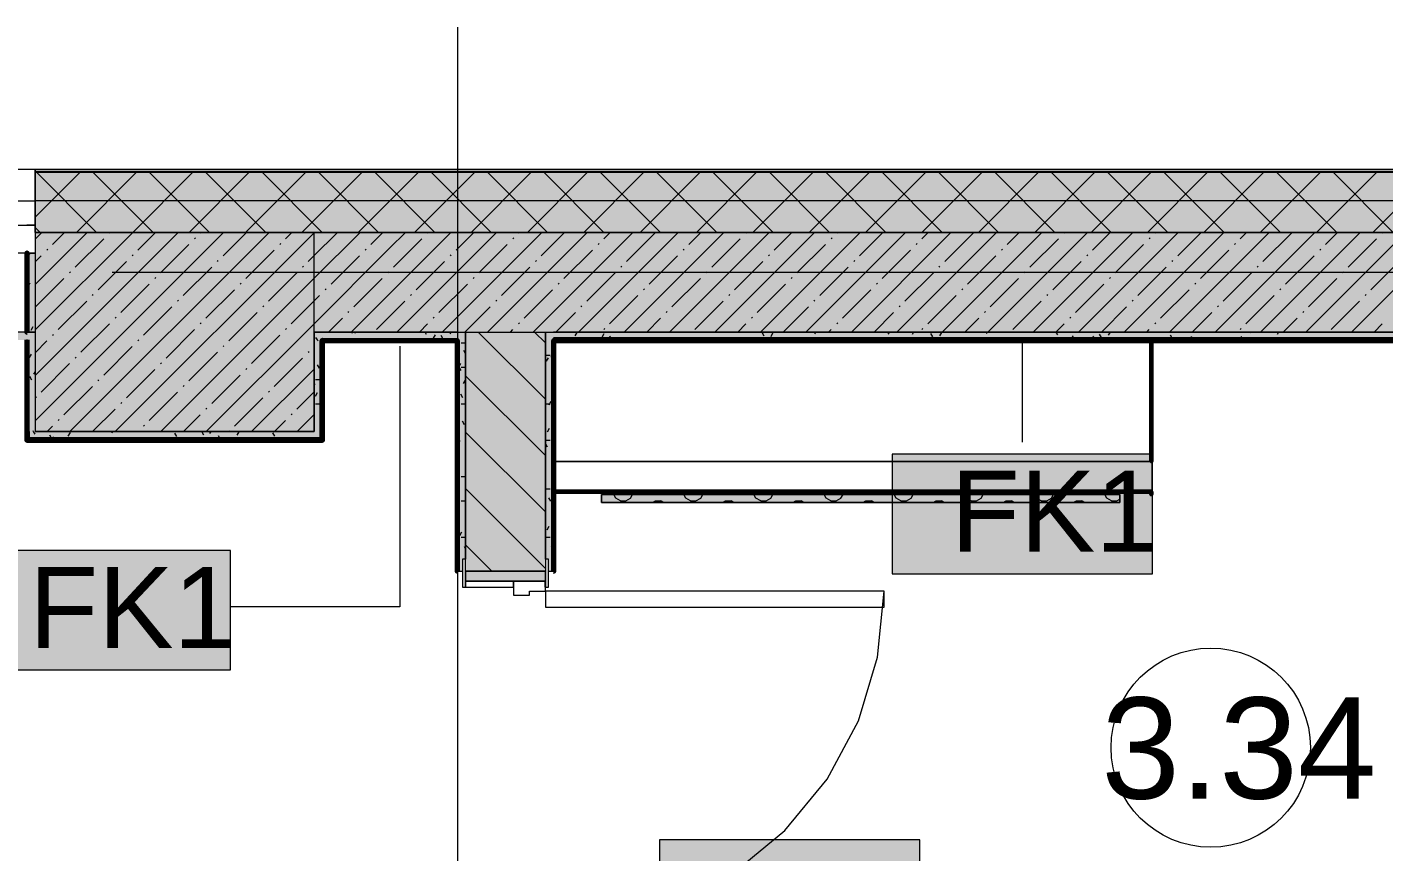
# Model space of a CAD drawing. Header units: millimetres. Extents: x -3817 to 677485, y -22715 to 103890.
# Drawn here: x 672205 to 675609, y 21721 to 23791 of the extents above; entities that cross this region are included whole.
import ezdxf

# ---------------------------------------------------------------- set-up
doc = ezdxf.new("R2010")
doc.units = ezdxf.units.MM
doc.layers.add('PDF _Геометрия', color=7, linetype='Continuous', true_color=0x1d1d1d)
doc.layers.add('PDF _Сплошная заливка', color=7, linetype='Continuous', true_color=0xffffff)
doc.layers.add('PDF _Текст', color=7, linetype='Continuous')
doc.styles.add('PDF GOST-Common', font='arial.ttf')

msp = doc.modelspace()

# ---------------------------------------------------------------- hatches: boundary and pattern name
at = {"layer": 'PDF _Сплошная заливка', "transparency": 33554559}
h = msp.add_hatch(color=256, dxfattribs=at)
h.paths.add_polyline_path([(677305.5, 23275.9), (677305.5, 23425.9), (672225.7, 23425.9), (672225.7, 23275.9), (677155.5, 23275.9)], flags=0)
h.paths.add_polyline_path([(666710.8, 23275.9), (666775.9, 23275.9), (666775.9, 23425.9), (665625.5, 23425.9), (665625.5, 23275.9)], flags=0)
h.paths.add_polyline_path([(663325.5, 23275.9), (663325.5, 23425.9), (662025.9, 23425.9), (662025.9, 23275.9), (663125.5, 23275.9)], flags=0)
h.paths.add_polyline_path([(671015.1, 23275.9), (671325.7, 23275.9), (671325.7, 23425.9), (669975.9, 23425.9), (669975.9, 23275.9)], flags=0)
h.paths.add_polyline_path([(667675.9, 23275.9), (669075.9, 23275.9), (669075.9, 23425.9), (667675.9, 23425.9)], flags=0)
h.paths.add_polyline_path([(645365.5, 23275.9), (645385.5, 23275.9), (645385.5, 23425.9), (645365.5, 23425.9)], flags=0)
h.paths.add_polyline_path([(661125.9, 23275.9), (661125.9, 23425.9), (659825.9, 23425.9), (659825.9, 23275.9), (660971.8, 23275.9)], flags=0)
h.paths.add_polyline_path([(658245.5, 23275.9), (658925.9, 23275.9), (658925.9, 23425.9), (657505.5, 23425.9), (657505.5, 23275.9), (658102.3, 23275.9)], flags=0)
h.paths.add_polyline_path([(652875.5, 23275.9), (653225.5, 23275.9), (653225.5, 23425.9), (648685.5, 23425.9), (648685.5, 23275.9), (652655.5, 23275.9)], flags=0)
h.paths.add_polyline_path([(656667.6, 23275.9), (656725.5, 23275.9), (656725.5, 23425.9), (655525.5, 23425.9), (655525.5, 23275.9)], flags=0)
h = msp.add_hatch(color=256, dxfattribs=at)
h.paths.add_polyline_path([(665625.5, 23025.9), (666775.9, 23025.9), (666775.9, 23275.9), (665625.5, 23275.9)], flags=0)
h.paths.add_polyline_path([(673115.5, 23025.9), (673115.5, 23275.9), (672925.5, 23275.9), (672925.5, 23025.9)], flags=0)
h.paths.add_polyline_path([(668175.9, 23025.9), (669075.9, 23025.9), (669075.9, 23275.9), (668175.9, 23275.9), (668175.9, 23115.1)], flags=0)
h.paths.add_polyline_path([(671325.7, 23025.9), (671325.7, 23275.9), (669975.9, 23275.9), (669975.9, 23025.9), (671015.1, 23025.9)], flags=0)
h.paths.add_polyline_path([(656667.6, 23025.9), (656725.5, 23025.9), (656725.5, 23275.9), (655525.5, 23275.9), (655525.5, 23025.9)], flags=0)
h.paths.add_polyline_path([(653195.5, 23025.9), (653225.5, 23025.9), (653225.5, 23275.9), (652875.5, 23275.9), (652875.5, 23025.9), (653145.5, 23025.9)], flags=0)
h.paths.add_polyline_path([(662238.4, 23025.9), (662425.5, 23025.9), (662425.5, 23275.9), (662025.9, 23275.9), (662025.9, 23025.9), (662225.9, 23025.9)], flags=0)
h.paths.add_polyline_path([(658245.5, 23025.9), (658925.9, 23025.9), (658925.9, 23275.9), (658245.5, 23275.9)], flags=0)
h.paths.add_polyline_path([(663325.5, 23025.9), (663325.5, 23275.9), (663125.5, 23275.9), (663125.5, 23025.9), (663313.4, 23025.9)], flags=0)
h.paths.add_polyline_path([(659825.9, 23025.9), (661125.9, 23025.9), (661125.9, 23275.9), (659825.9, 23275.9)], flags=0)
for points in [[(676885.5, 23025.9), (676905.5, 23025.9), (676905.5, 23275.9), (673115.5, 23275.9), (673115.5, 23025.9), (676754.1, 23025.9)], [(672205.7, 23005.9), (672205.7, 23025.9), (668375.9, 23025.9), (668375.9, 23005.9), (672204.7, 23005.9)], [(673285.5, 23005.9), (673285.5, 23025.9), (672925.5, 23025.9), (672925.5, 23005.9), (673284.5, 23005.9)], [(674946.5, 22597.9), (674946.5, 22617.9), (673646.5, 22617.9), (673646.5, 22597.9), (673884.6, 22597.9)]]:
    msp.add_hatch(color=256, dxfattribs=at).paths.add_polyline_path(points)
h = msp.add_hatch(color=256, dxfattribs=at)
h.paths.add_polyline_path([(673305.5, 20995.9), (673305.5, 21445.9), (673297.5, 21446.2), (673297.5, 21475.9), (673285.5, 21475.9), (673285.5, 20995.9), (673297.5, 20995.9)], flags=0)
h.paths.add_polyline_path([(673297.5, 22425.9), (673297.5, 22455.9), (673305.5, 22455.9), (673305.5, 23025.9), (673285.5, 23025.9), (673285.5, 22425.9)], flags=0)
h = msp.add_hatch(color=256, dxfattribs=at)
h.paths.add_polyline_path([(673305.5, 20975.9), (673505.5, 20975.9), (673505.5, 21475.9), (673305.5, 21475.9), (673305.5, 20995.9)], flags=0)
h.paths.add_polyline_path([(673305.5, 22425.9), (673505.5, 22425.9), (673505.5, 23025.9), (673305.5, 23025.9), (673305.5, 22455.9)], flags=0)
h = msp.add_hatch(color=256, dxfattribs=at)
h.paths.add_polyline_path([(673525.5, 21305.9), (673525.5, 21475.9), (673513.5, 21475.9), (673513.5, 21445.9), (673505.5, 21445.9), (673505.5, 21305.9)], flags=0)
h.paths.add_polyline_path([(673513.5, 22425.9), (673525.5, 22425.9), (673525.5, 23025.9), (673505.5, 23025.9), (673506.5, 22455.9), (673513.5, 22455.9)], flags=0)

# ---------------------------------------------------------------- linework, layer by layer
at = {"layer": 'PDF _Геометрия', "color": 253, "lineweight": 9, "true_color": 0xaaaaaa}
for points in [[(673285.5, 19024), (673285.5, 21291), (673285.5, 23791)], [(672225.7, 23293.9), (672204.7, 23293.9)], [(672204.7, 23223.9), (672225.5, 23223.9)], [(672418.9, 23175.9), (674655.5, 23175.9), (677155.5, 23175.9)], [(673505.5, 21525.9), (673671.3, 21542.2), (673830.8, 21590.6), (673977.7, 21669.1), (674106.5, 21774.8), (674212.2, 21903.6), (674290.8, 22050.6), (674339.1, 22210), (674355.5, 22375.9)]]:
    msp.add_lwpolyline(points, dxfattribs=at)
at = {"layer": 'PDF _Геометрия', "color": 9, "lineweight": 9, "true_color": 0xc0c0c0}
for points in [[(677155.5, 10775.9), (677155.5, 9576.9), (677155.5, 10775.9), (677313.5, 10775.9), (677313.5, 12695.9), (677155.5, 12695.9), (677313.5, 12695.9), (677313.5, 14995.9), (677155.5, 14995.9), (677313.5, 14995.9), (677313.5, 23275.9), (677313.5, 23428.9), (677313.5, 23433.9), (672225.7, 23433.9), (672225.7, 23275.9), (672225.7, 23433.9), (671325.7, 23433.9), (671325.7, 23314.8)], [(672225.5, 23223.7), (672205.7, 23223.7), (672205.7, 23025.9), (672225.5, 23025.9), (672205.7, 23025.9), (668375.9, 23025.9), (668300.9, 23025.9), (668300.9, 22850.9), (668175.9, 22850.9), (668175.9, 22794.9)], [(672925.5, 23025.9), (673115.5, 23025.9), (672925.5, 23025.9), (672925.5, 23005.9), (672925.5, 22775.9), (672225.7, 22775.9)], [(672205.7, 22775.9), (672205.7, 22755.9), (672925.5, 22755.9), (672945.5, 22755.9), (672945.5, 23004.9)], [(673525.5, 23005.9), (676885.5, 23005.9)], [(675027.4, 22700.9), (673526.5, 22700.9), (675025.5, 22700.9), (675025.5, 23004.9), (675025.5, 22700.9)], [(673526.1, 22625.9), (675027.4, 22625.9), (675027.4, 22700.9), (675027.4, 22625.9)], [(673285.5, 22425.9), (673297.5, 22425.9)], [(673305.5, 22425.9), (673505.5, 22425.9)], [(673513.5, 22425.9), (673525.5, 22425.9)]]:
    msp.add_lwpolyline(points, dxfattribs=at)
at = {"layer": 'PDF _Геометрия', "color": 7, "lineweight": 9}
for points in [[(677308.5, 14995.9), (677308.5, 23275.9), (677308.5, 23425.9), (677308.5, 23428.9), (672225.7, 23428.9)], [(677305.5, 14995.9), (677305.5, 23275.9), (677305.5, 23425.9), (672225.7, 23425.9)], [(677234.5, 14995.9), (677234.5, 23354.9), (672225.7, 23354.9)], [(673285.5, 23025.9), (673115.5, 23025.9), (673285.5, 23025.9), (673305.5, 23025.9), (673305.5, 22455.9), (673305.5, 23025.9), (673505.5, 23025.9), (673505.5, 22455.9), (673505.5, 23025.9), (673525.5, 23025.9), (676885.5, 23025.9), (676905.5, 23025.9), (676905.5, 20995.9)], [(676885.5, 23025.9), (673525.5, 23025.9)], [(672205.7, 23005.9), (672205.7, 22775.9)], [(673140.6, 22990.1), (673140.6, 22336.2), (672715.9, 22336.2)], [(672945.5, 23005.9), (673284.5, 23005.9)], [(673285.5, 23005.9), (673285.5, 22425.9)], [(673525.5, 22425.9), (673525.5, 23004.9)], [(674702, 23005.4), (674702, 22749.5)]]:
    msp.add_lwpolyline(points, dxfattribs=at)
at = {"layer": 'PDF _Геометрия', "lineweight": 9}
for points in [[(672225.7, 23314), (672337.6, 23425.9)], [(672379.7, 23275.9), (672229.7, 23425.9)], [(672329, 23275.9), (672479, 23425.9)], [(672521.1, 23275.9), (672371.1, 23425.9)], [(672470.4, 23275.9), (672620.4, 23425.9)], [(672662.5, 23275.9), (672512.5, 23425.9)], [(672611.8, 23275.9), (672761.8, 23425.9)], [(672803.9, 23275.9), (672653.9, 23425.9)], [(672753.3, 23275.9), (672903.3, 23425.9)], [(672945.4, 23275.9), (672795.4, 23425.9)], [(672894.7, 23275.9), (673044.7, 23425.9)], [(673086.8, 23275.9), (672936.8, 23425.9)], [(673036.1, 23275.9), (673186.1, 23425.9)], [(673228.2, 23275.9), (673078.2, 23425.9)], [(673177.5, 23275.9), (673327.5, 23425.9)], [(673369.6, 23275.9), (673219.6, 23425.9)], [(673319, 23275.9), (673469, 23425.9)], [(673511, 23275.9), (673361, 23425.9)], [(673460.4, 23275.9), (673610.4, 23425.9)], [(673652.5, 23275.9), (673502.5, 23425.9)], [(673601.8, 23275.9), (673751.8, 23425.9)], [(673793.9, 23275.9), (673643.9, 23425.9)], [(673743.2, 23275.9), (673893.2, 23425.9)], [(673935.3, 23275.9), (673785.3, 23425.9)], [(673884.6, 23275.9), (674034.6, 23425.9)], [(674076.7, 23275.9), (673926.7, 23425.9)], [(674026.1, 23275.9), (674176.1, 23425.9)], [(674218.2, 23275.9), (674068.2, 23425.9)], [(674167.5, 23275.9), (674317.5, 23425.9)], [(674359.6, 23275.9), (674209.6, 23425.9)], [(674308.9, 23275.9), (674458.9, 23425.9)], [(674501, 23275.9), (674351, 23425.9)], [(674450.3, 23275.9), (674600.3, 23425.9)], [(674642.4, 23275.9), (674492.4, 23425.9)], [(674591.7, 23275.9), (674741.7, 23425.9)], [(674783.8, 23275.9), (674633.8, 23425.9)], [(674733.2, 23275.9), (674883.2, 23425.9)], [(674925.3, 23275.9), (674775.3, 23425.9)], [(674874.6, 23275.9), (675024.6, 23425.9)], [(675066.7, 23275.9), (674916.7, 23425.9)], [(675016, 23275.9), (675166, 23425.9)], [(675208.1, 23275.9), (675058.1, 23425.9)], [(675157.4, 23275.9), (675307.4, 23425.9)], [(675349.5, 23275.9), (675199.5, 23425.9)], [(675298.9, 23275.9), (675448.9, 23425.9)], [(675490.9, 23275.9), (675340.9, 23425.9)], [(675440.3, 23275.9), (675590.3, 23425.9)], [(675632.4, 23275.9), (675482.4, 23425.9)], [(675581.7, 23275.9), (675731.7, 23425.9)], [(672238.3, 23275.9), (672225.7, 23288.4)], [(672225.5, 23259.2), (672242.1, 23275.9)], [(672225.5, 23145.2), (672356.2, 23275.9)], [(672225.5, 23031.1), (672470.2, 23275.9)], [(672225.5, 22917.1), (672584.3, 23275.9)], [(672225.5, 22803), (672698.3, 23275.9)], [(672269.1, 23245.8), (672299.2, 23275.9)], [(672312.4, 22775.9), (672812.4, 23275.9)], [(672326.2, 23188.8), (672397.4, 23260.1)], [(672411.7, 23274.3), (672413.2, 23275.9)], [(672426.4, 22775.9), (672925.5, 23274.9)], [(672483, 23231.6), (672527.3, 23275.9)], [(672540.5, 22775.9), (672925.5, 23160.9), (673040.5, 23275.9)], [(672625.5, 23260.1), (672627.9, 23262.5)], [(672639.8, 23274.3), (672641.3, 23275.9)], [(672654.5, 22775.9), (672925.5, 23046.8), (673115.5, 23236.8), (673154.5, 23275.9)], [(672696.8, 23217.3), (672755.4, 23275.9)], [(672839.4, 23245.8), (672841.7, 23248.2)], [(672853.6, 23260.1), (672869.4, 23275.9)], [(672910.7, 23203.1), (672925.5, 23217.9), (672981.9, 23274.3)], [(673018.6, 23025.9), (673115.5, 23122.8), (673268.6, 23275.9)], [(673067.5, 23245.8), (673097.5, 23275.9)], [(673124.5, 23188.8), (673195.8, 23260.1)], [(673132.6, 23025.9), (673382.6, 23275.9)], [(673210, 23274.3), (673211.5, 23275.9)], [(673246.7, 23025.9), (673496.7, 23275.9)], [(673281.3, 23231.6), (673325.6, 23275.9)], [(673360.7, 23025.9), (673610.7, 23275.9)], [(673423.9, 23260.1), (673426.3, 23262.5)], [(673438.1, 23274.3), (673439.6, 23275.9)], [(673474.8, 23025.9), (673724.8, 23275.9)], [(673495.2, 23217.3), (673553.7, 23275.9)], [(673588.8, 23025.9), (673838.8, 23275.9)], [(673637.7, 23245.8), (673640.1, 23248.2)], [(673652, 23260.1), (673667.7, 23275.9)], [(673702.9, 23025.9), (673952.9, 23275.9)], [(673709, 23203.1), (673780.3, 23274.3)], [(673816.9, 23025.9), (674066.9, 23275.9)], [(673865.8, 23245.8), (673895.8, 23275.9)], [(673922.8, 23188.8), (673994.1, 23260.1)], [(673931, 23025.9), (674181, 23275.9)], [(674008.4, 23274.3), (674009.9, 23275.9)], [(674045, 23025.9), (674295, 23275.9)], [(674079.7, 23231.6), (674123.9, 23275.9)], [(674159.1, 23025.9), (674409.1, 23275.9)], [(674222.2, 23260.1), (674224.6, 23262.5)], [(674236.5, 23274.3), (674238, 23275.9)], [(674273.1, 23025.9), (674523.1, 23275.9)], [(674293.5, 23217.3), (674352, 23275.9)], [(674387.2, 23025.9), (674637.2, 23275.9)], [(674436.1, 23245.8), (674438.4, 23248.2)], [(674450.3, 23260.1), (674466.1, 23275.9)], [(674501.2, 23025.9), (674751.2, 23275.9)], [(674507.3, 23203.1), (674578.6, 23274.3)], [(674615.3, 23025.9), (674865.3, 23275.9)], [(674664.2, 23245.8), (674694.2, 23275.9)], [(674721.2, 23188.8), (674792.5, 23260.1)], [(674729.3, 23025.9), (674979.3, 23275.9)], [(674806.7, 23274.3), (674808.2, 23275.9)], [(674843.4, 23025.9), (675093.4, 23275.9)], [(674878, 23231.6), (674922.3, 23275.9)], [(674957.4, 23025.9), (675207.4, 23275.9)], [(675020.6, 23260.1), (675022.9, 23262.5)], [(675034.8, 23274.3), (675036.3, 23275.9)], [(675071.5, 23025.9), (675321.5, 23275.9)], [(675091.9, 23217.3), (675150.4, 23275.9)], [(675185.5, 23025.9), (675435.5, 23275.9)], [(675234.4, 23245.8), (675236.8, 23248.2)], [(675248.7, 23260.1), (675264.4, 23275.9)], [(675299.6, 23025.9), (675549.6, 23275.9)], [(675305.7, 23203.1), (675377, 23274.3)], [(675413.6, 23025.9), (675663.6, 23275.9)], [(675462.5, 23245.8), (675492.5, 23275.9)], [(675519.5, 23188.8), (675590.8, 23260.1)], [(675527.7, 23025.9), (675777.7, 23275.9)], [(675605.1, 23274.3), (675606.6, 23275.9)], [(672225.5, 23202.2), (672240.6, 23217.3)], [(672254.9, 23231.6), (672257.2, 23233.9)], [(672468.7, 23217.3), (672471.1, 23219.7)], [(672540, 23174.6), (672611.3, 23245.8)], [(672753.8, 23160.3), (672825.1, 23231.6)], [(672967.7, 23146), (673039, 23217.3)], [(673053.2, 23231.6), (673055.6, 23233.9)], [(673267.1, 23217.3), (673269.4, 23219.7)], [(673338.3, 23174.6), (673409.6, 23245.8)], [(673552.2, 23160.3), (673623.5, 23231.6)], [(673766, 23146), (673837.3, 23217.3)], [(673851.6, 23231.6), (673853.9, 23233.9)], [(674065.4, 23217.3), (674067.8, 23219.7)], [(674136.7, 23174.6), (674208, 23245.8)], [(674350.5, 23160.3), (674421.8, 23231.6)], [(674564.4, 23146), (674635.7, 23217.3)], [(674649.9, 23231.6), (674652.3, 23233.9)], [(674863.8, 23217.3), (674866.1, 23219.7)], [(674935, 23174.6), (675006.3, 23245.8)], [(675148.9, 23160.3), (675220.2, 23231.6)], [(675362.7, 23146), (675434, 23217.3)], [(675448.3, 23231.6), (675450.6, 23233.9)], [(672383.2, 23131.8), (672454.5, 23203.1)], [(672597, 23117.5), (672668.3, 23188.8)], [(672682.6, 23203.1), (672684.9, 23205.4)], [(672896.4, 23188.8), (672898.8, 23191.2)], [(673181.5, 23131.8), (673252.8, 23203.1)], [(673395.4, 23117.5), (673466.6, 23188.8)], [(673480.9, 23203.1), (673483.3, 23205.4)], [(673694.7, 23188.8), (673697.1, 23191.2)], [(673979.9, 23131.8), (674051.2, 23203.1)], [(674193.7, 23117.5), (674265, 23188.8)], [(674279.3, 23203.1), (674281.6, 23205.4)], [(674493.1, 23188.8), (674495.5, 23191.2)], [(674778.2, 23131.8), (674849.5, 23203.1)], [(674992.1, 23117.5), (675063.3, 23188.8)], [(675077.6, 23203.1), (675080, 23205.4)], [(675291.4, 23188.8), (675293.8, 23191.2)], [(675576.6, 23131.8), (675647.8, 23203.1)], [(672226.4, 23089), (672297.6, 23160.3)], [(672311.9, 23174.6), (672314.3, 23176.9)], [(672440.2, 23074.8), (672511.5, 23146)], [(672525.7, 23160.3), (672528.1, 23162.7)], [(672739.6, 23146), (672742, 23148.4)], [(672810.9, 23103.3), (672882.1, 23174.6)], [(673024.7, 23089), (673096, 23160.3)], [(673110.2, 23174.6), (673112.6, 23176.9)], [(673238.6, 23074.8), (673309.8, 23146)], [(673324.1, 23160.3), (673326.5, 23162.7)], [(673537.9, 23146), (673540.3, 23148.4)], [(673609.2, 23103.3), (673680.5, 23174.6)], [(673823.1, 23089), (673894.3, 23160.3)], [(673908.6, 23174.6), (673911, 23176.9)], [(674036.9, 23074.8), (674108.2, 23146)], [(674122.4, 23160.3), (674124.8, 23162.7)], [(674336.3, 23146), (674338.6, 23148.4)], [(674407.6, 23103.3), (674478.8, 23174.6)], [(674621.4, 23089), (674692.7, 23160.3)], [(674706.9, 23174.6), (674709.3, 23176.9)], [(674835.2, 23074.8), (674906.5, 23146)], [(674920.8, 23160.3), (674923.1, 23162.7)], [(675134.6, 23146), (675137, 23148.4)], [(675205.9, 23103.3), (675277.2, 23174.6)], [(675419.7, 23089), (675491, 23160.3)], [(675505.3, 23174.6), (675507.7, 23176.9)], [(672368.9, 23117.5), (672371.3, 23119.9)], [(672654, 23060.5), (672725.3, 23131.8)], [(672867.9, 23046.2), (672925.5, 23103.8), (672939.2, 23117.5)], [(672953.4, 23131.8), (672955.8, 23134.2)], [(673167.3, 23117.5), (673169.6, 23119.9)], [(673452.4, 23060.5), (673523.7, 23131.8)], [(673666.2, 23046.2), (673737.5, 23117.5)], [(673751.8, 23131.8), (673754.1, 23134.2)], [(673965.6, 23117.5), (673968, 23119.9)], [(674250.7, 23060.5), (674322, 23131.8)], [(674464.6, 23046.2), (674535.9, 23117.5)], [(674550.1, 23131.8), (674552.5, 23134.2)], [(674764, 23117.5), (674766.3, 23119.9)], [(675049.1, 23060.5), (675120.4, 23131.8)], [(675262.9, 23046.2), (675334.2, 23117.5)], [(675348.5, 23131.8), (675350.8, 23134.2)], [(675562.3, 23117.5), (675564.7, 23119.9)], [(672283.4, 23032), (672354.7, 23103.3)], [(672497.2, 23017.7), (672568.5, 23089)], [(672582.8, 23103.3), (672585.1, 23105.6)], [(672796.6, 23089), (672799, 23091.4)], [(673081.7, 23032), (673115.5, 23065.7), (673153, 23103.3)], [(673303.7, 23025.9), (673366.9, 23089)], [(673381.1, 23103.3), (673383.5, 23105.6)], [(673595, 23089), (673597.3, 23091.4)], [(673880.1, 23032), (673951.4, 23103.3)], [(674102, 23025.9), (674165.2, 23089)], [(674179.5, 23103.3), (674181.8, 23105.6)], [(674393.3, 23089), (674395.7, 23091.4)], [(674678.4, 23032), (674749.7, 23103.3)], [(674900.4, 23025.9), (674963.5, 23089)], [(674977.8, 23103.3), (674980.2, 23105.6)], [(675191.6, 23089), (675194, 23091.4)], [(675476.8, 23032), (675548, 23103.3)], [(672340.4, 22975), (672411.7, 23046.2)], [(672426, 23060.5), (672428.3, 23062.9)], [(672639.8, 23046.2), (672642.2, 23048.6)], [(672711.1, 23003.5), (672782.4, 23074.8)], [(672961.5, 23025.9), (672996.2, 23060.5)], [(673010.5, 23074.8), (673012.8, 23077.1)], [(673189.6, 23025.9), (673210, 23046.2)], [(673224.3, 23060.5), (673226.7, 23062.9)], [(673438.1, 23046.2), (673440.5, 23048.6)], [(673531.8, 23025.9), (673580.7, 23074.8)], [(673759.9, 23025.9), (673794.5, 23060.5)], [(673808.8, 23074.8), (673811.2, 23077.1)], [(673988, 23025.9), (674008.4, 23046.2)], [(674022.6, 23060.5), (674025, 23062.9)], [(674236.5, 23046.2), (674238.9, 23048.6)], [(674330.1, 23025.9), (674379, 23074.8)], [(674558.2, 23025.9), (674592.9, 23060.5)], [(674607.1, 23074.8), (674609.5, 23077.1)], [(674786.3, 23025.9), (674806.7, 23046.2)], [(674821, 23060.5), (674823.4, 23062.9)], [(675034.8, 23046.2), (675037.2, 23048.6)], [(675128.5, 23025.9), (675177.4, 23074.8)], [(675356.6, 23025.9), (675391.2, 23060.5)], [(675405.5, 23074.8), (675407.9, 23077.1)], [(675584.7, 23025.9), (675605.1, 23046.2)], [(672269.1, 23017.7), (672271.5, 23020.1)], [(672554.3, 22960.7), (672625.5, 23032)], [(672768.1, 22946.5), (672839.4, 23017.7)], [(672853.6, 23032), (672856, 23034.4)], [(673505.5, 22857.2), (673336.8, 23025.9)], [(673417.7, 23025.9), (673423.9, 23032)], [(673505.5, 22998.6), (673478.2, 23025.9)], [(673652, 23032), (673654.4, 23034.4)], [(674216.1, 23025.9), (674222.2, 23032)], [(674450.3, 23032), (674452.7, 23034.4)], [(675014.4, 23025.9), (675020.6, 23032)], [(675248.7, 23032), (675251, 23034.4)], [(672225.5, 22974.1), (672254.9, 23003.5)], [(672397.4, 22917.9), (672468.7, 22989.2)], [(672483, 23003.5), (672485.3, 23005.9)], [(672696.8, 22989.2), (672699.2, 22991.6)], [(672910.7, 22975), (672913, 22977.3)], [(672924.9, 22989.2), (672925.5, 22989.8)], [(672240.6, 22875.2), (672311.9, 22946.5)], [(672326.2, 22960.7), (672328.5, 22963.1)], [(672540, 22946.5), (672542.4, 22948.8)], [(672611.3, 22903.7), (672682.6, 22975)], [(672825.1, 22889.4), (672896.4, 22960.7)], [(672454.5, 22860.9), (672525.7, 22932.2)], [(672668.3, 22846.7), (672739.6, 22917.9)], [(672753.8, 22932.2), (672756.2, 22934.6)], [(672768.6, 22775.9), (672925.5, 22932.8)], [(673505.5, 22715.7), (673305.5, 22915.7)], [(672297.6, 22818.2), (672368.9, 22889.4)], [(672383.2, 22903.7), (672385.6, 22906.1)], [(672511.5, 22803.9), (672582.8, 22875.2)], [(672597, 22889.4), (672599.4, 22891.8)], [(672810.9, 22875.2), (672813.2, 22877.5)], [(672882.1, 22832.4), (672925.5, 22875.7)], [(672226.4, 22860.9), (672228.7, 22863.3)], [(672440.2, 22846.7), (672442.6, 22849)], [(672725.3, 22789.6), (672796.6, 22860.9)], [(672283.4, 22803.9), (672285.8, 22806.3)], [(672369.4, 22775.9), (672426, 22832.4)], [(672597.5, 22775.9), (672639.8, 22818.2)], [(672654, 22832.4), (672656.4, 22834.8)], [(672867.9, 22818.2), (672870.3, 22820.5)], [(672882.6, 22775.9), (672925.5, 22818.7)], [(672255.4, 22775.9), (672269.1, 22789.6)], [(672497.2, 22789.6), (672499.6, 22792)], [(672711.5, 22775.9), (672713.4, 22777.8)], [(672825.6, 22775.9), (672853.6, 22803.9)], [(673505.5, 22574.3), (673305.5, 22774.3)], [(673505.5, 22432.9), (673305.5, 22632.9)], [(673371.1, 22425.9), (673305.5, 22491.5)]]:
    msp.add_lwpolyline(points, dxfattribs=at)
at = {"layer": 'PDF _Геометрия', "color": 116, "lineweight": 13, "true_color": 0x008040}
msp.add_lwpolyline([(671325.7, 23354.9), (672225.7, 23354.9)], dxfattribs=at)
at = {"layer": 'PDF _Геометрия', "color": 253, "lineweight": 13, "true_color": 0xaaaaaa}
for points in [[(672225.7, 23293.9), (672225.7, 23223.9), (672155.7, 23223.9), (672155.7, 23293.9)], [(673297.5, 22385.9), (673305.5, 22385.9), (673305.5, 22455.9), (673297.5, 22455.9)], [(673505.5, 22385.9), (673513.5, 22385.9), (673513.5, 22455.9), (673505.5, 22455.9)], [(673305.5, 22400.9), (673505.5, 22400.9), (673505.5, 22425.9), (673305.5, 22425.9)], [(673305.5, 22385.9), (673425.5, 22385.9), (673425.5, 22400.9), (673305.5, 22400.9)], [(673505.5, 22375.9), (673505.5, 22400.9), (673425.5, 22400.9), (673425.5, 22365.9), (673465.5, 22365.9), (673465.5, 22375.9)], [(673504.5, 22385.9), (673505.5, 22385.9), (673505.5, 22400.9), (673504.5, 22400.9)], [(674355.5, 22375.9), (673505.5, 22375.9), (673505.5, 22335.9), (674355.5, 22335.9)]]:
    msp.add_lwpolyline(points, close=True, dxfattribs=at)
at = {"layer": 'PDF _Геометрия', "color": 7, "lineweight": 9}
for points in [[(672925.5, 23275.9), (672225.5, 23275.9), (672225.5, 22775.9), (672925.5, 22775.9)], [(673115.5, 23275.9), (672225.7, 23275.9), (673115.5, 23275.9), (676905.5, 23275.9)], [(675028.6, 22719.4), (674375.5, 22719.4), (674375.5, 22419.4), (675028.6, 22419.4)], [(672715.9, 22478.1), (672062.8, 22478.1), (672062.8, 22178.1), (672715.9, 22178.1)], [(674444.8, 21751.7), (673791.6, 21751.7), (673791.6, 21451.7), (674444.8, 21451.7)]]:
    msp.add_lwpolyline(points, close=True, dxfattribs=at)
at = {"layer": 'PDF _Геометрия', "color": 7, "lineweight": 70, "true_color": 0xffd2ff}
msp.add_lwpolyline([(672205.7, 23025.9), (672205.7, 23223.7), (672204.7, 23223.7), (672204.7, 23025.9)], close=True, dxfattribs=at)
at = {"layer": 'PDF _Геометрия', "color": 253, "lineweight": 9, "true_color": 0x9b9b9b}
for points in [[(672212, 23219.2), (672209.4, 23223.7)], [(672212.5, 23148.4), (672207.4, 23139.7)], [(672205.7, 23059.5), (672207.2, 23059.5)], [(672219.5, 23038.7), (672214.5, 23030)], [(672935.1, 23003.2), (672933.5, 23005.9), (672930, 23011.9)], [(673021.6, 23025.9), (673019.7, 23022.6)], [(673029.5, 23022.5), (673027.6, 23025.9)], [(673207.2, 23019.5), (673203.5, 23025.9)], [(673228.9, 23019.1), (673223.8, 23010.4)], [(673248.8, 23008.3), (673243.8, 23017)], [(673268, 23025.9), (673265.5, 23021.5)], [(673584.3, 23025.1), (673579.2, 23016.4)], [(673652.3, 23021), (673647.3, 23012.3)], [(673672.3, 23006.4), (673667.3, 23015.1)], [(674034.1, 23011.7), (674030.7, 23005.9)], [(674054.1, 23015.7), (674049.1, 23024.4)], [(674075.7, 23022.9), (674070.7, 23014.2)], [(674112.6, 23025.9), (674112.3, 23025.3)], [(674183, 23025.9), (674180.4, 23021.2)], [(674279.8, 23010.6), (674277.1, 23005.9)], [(674367.9, 23020.9), (674365, 23025.9)], [(674429.4, 23025.9), (674426.1, 23020.1)], [(674435.9, 23025), (674435.4, 23025.9)], [(674477.5, 23013.8), (674472.5, 23022.5)], [(674499.2, 23024.8), (674494.1, 23016.1)], [(674517.3, 23005.9), (674514.1, 23011.4)], [(674613.6, 23022), (674611.3, 23025.9)], [(674791.3, 23019), (674787.3, 23025.9)], [(674832.9, 23007.8), (674827.9, 23016.5)], [(674881, 23015.5), (674875.9, 23006.8)], [(674901, 23011.9), (674895.9, 23020.6)], [(674922.1, 23025.9), (674917.6, 23018)], [(675027.7, 23025.9), (675027.3, 23025)], [(675078.7, 23008.9), (675073.6, 23017.6)], [(675126.7, 23014.4), (675121.8, 23005.9)], [(675194.7, 23010.3), (675192.2, 23005.9)], [(675256.4, 23005.9), (675251.3, 23014.6)], [(675274.1, 23025.9), (675273, 23023.9)], [(675344.5, 23025.9), (675341, 23019.9)], [(672205.7, 22998.5), (672207.2, 22998.5)], [(673187.2, 23007.9), (673186, 23005.9)], [(673294.4, 22998.5), (673304.5, 22998.5)], [(673305.5, 22971.2), (673300.7, 22979.5)], [(673778.2, 23005.9), (673776.9, 23008.1)], [(674347.9, 23006.5), (674347.5, 23005.9)], [(674939.6, 23005.9), (674937.6, 23009.5)], [(675362, 23005.9), (675361, 23007.6)], [(675440.5, 23009.2), (675438.5, 23005.9)], [(672215.4, 22970.7), (672210.4, 22962)], [(672939.2, 22935.1), (672934.1, 22943.8)], [(673292.8, 22947), (673287.8, 22938.3)], [(673512.2, 22961.1), (673507.1, 22952.4)], [(673507.8, 22968), (673517.9, 22968)], [(673525.1, 22956.6), (673520, 22965.3)], [(672217.2, 22905.4), (672212.2, 22914.2)], [(672225.5, 22927.1), (672221.6, 22920.3)], [(673294.6, 22929.1), (673289.5, 22937.9)], [(673294.4, 22937.5), (673304.5, 22937.5)], [(672205.7, 22907.1), (672207.2, 22907.1)], [(672928, 22893.5), (672925.5, 22897.9)], [(672928.7, 22907.1), (672938.7, 22907.1)], [(673304, 22905.3), (673298.9, 22896.6)], [(672933.3, 22873), (672928.3, 22864.3)], [(672928.7, 22846.1), (672938.7, 22846.1)], [(673298.6, 22861.1), (673293.6, 22869.8)], [(673294.4, 22846.1), (673304.5, 22846.1)], [(673507.8, 22846.1), (673517.9, 22846.1)], [(673519.2, 22851.5), (673514.2, 22842.7)], [(672944.5, 22831.3), (672939.5, 22822.6)], [(672225.4, 22769.4), (672221.6, 22775.9), (672220.3, 22778.1)], [(672312.9, 22773.6), (672307.8, 22764.9)], [(672419.7, 22775.9), (672417.5, 22772)], [(672539.1, 22774.6), (672538.4, 22775.9)], [(672580.8, 22763.4), (672575.7, 22772.1)], [(672648.8, 22767.5), (672644, 22775.9)], [(672666.1, 22775.9), (672663.2, 22770.9)], [(672736.3, 22775.5), (672731.3, 22766.8)], [(672826.5, 22764.5), (672821.5, 22773.2)], [(673302.7, 22793.1), (673297.7, 22801.8)], [(673515.1, 22783.4), (673510.1, 22774.7)], [(672258.1, 22754.7), (672268.2, 22754.7)], [(672267, 22758.2), (672262, 22766.9)], [(672271.2, 22762.5), (672267.4, 22755.9)], [(672319.1, 22754.7), (672329.1, 22754.7)], [(672471.5, 22754.7), (672481.5, 22754.7)], [(672517, 22761.4), (672513.8, 22755.9)], [(672562.9, 22754.7), (672573, 22754.7)], [(672585, 22757.3), (672584.1, 22755.9)], [(672654.4, 22754.7), (672664.4, 22754.7)], [(672690.4, 22756.3), (672685.4, 22765)], [(672830.7, 22756.2), (672830.5, 22755.9)], [(672837.2, 22754.7), (672847.3, 22754.7)], [(672928.7, 22754.7), (672938.7, 22754.7)], [(673291.6, 22751.4), (673286.5, 22760.2)], [(673510.9, 22737.3), (673505.9, 22746)], [(673507.8, 22754.7), (673517.9, 22754.7)], [(673525.5, 22740.4), (673521.3, 22733.1)], [(673294.4, 22663.2), (673304.5, 22663.2)], [(673287.6, 22633.2), (673285.5, 22629.5)], [(673294.4, 22602.3), (673304.5, 22602.3)], [(673507.8, 22632.7), (673517.9, 22632.7)], [(673519.1, 22601.2), (673514.1, 22609.9)], [(673288.6, 22573.7), (673285.5, 22579.1)], [(673514, 22537.7), (673509, 22529)], [(673294.7, 22523.5), (673289.7, 22514.8)], [(673294.4, 22510.8), (673304.5, 22510.8)], [(673507.8, 22510.8), (673517.9, 22510.8)], [(673305.5, 22483.5), (673302.9, 22488)], [(673525.2, 22496), (673520.2, 22487.3)]]:
    msp.add_lwpolyline(points, dxfattribs=at)
at = {"layer": 'PDF _Геометрия', "color": 231, "lineweight": 70, "true_color": 0xff80c0}
for points in [[(672204.7, 23005.9), (672204.7, 22755.9), (672204.7, 22754.9), (672945.5, 22754.9), (672946.5, 22754.9), (672946.5, 23004.9), (672945.5, 23004.9)], [(672205.7, 22775.9), (672205.7, 22755.9), (672945.5, 22755.9), (672945.5, 23004.9), (673284.5, 23004.9), (673284.5, 22425.9), (673285.5, 22425.9)], [(676885.5, 23005.9), (673525.5, 23005.9)], [(673525.5, 22425.9), (673526.5, 22425.9), (673526.5, 23004.9), (676884.5, 23004.9), (676884.5, 20996.9), (673856.5, 20996.9), (673856.5, 21325.9), (673856.5, 21326.9), (673526.5, 21326.9), (673526.5, 21475.9), (673525.5, 21475.9)]]:
    msp.add_lwpolyline(points, dxfattribs=at)
at = {"layer": 'PDF _Геометрия', "color": 231, "lineweight": 9, "true_color": 0xff80c0}
for points in [[(672205.7, 22775.9), (672205.7, 23005.9), (672204.7, 23005.9)], [(673285.5, 22425.9), (673285.5, 23005.9), (673284.5, 23005.9), (672945.5, 23005.9), (672945.5, 23004.9)], [(673525.5, 23005.9), (673525.5, 23004.9), (673525.5, 22425.9)]]:
    msp.add_lwpolyline(points, dxfattribs=at)
at = {"layer": 'PDF _Геометрия', "color": 231, "lineweight": 53, "true_color": 0xff80c0}
for points in [[(675025.5, 22700.9), (675025.5, 23004.9)], [(675026.5, 22617.9), (675025.5, 22617.9), (675025.5, 22625.9), (673526.1, 22625.9)], [(675025.5, 22624.9), (673526.1, 22624.9), (675025.5, 22624.9), (675025.5, 22625.9)], [(675026.5, 22625.9), (675026.5, 22617.9), (675026.5, 22625.9)]]:
    msp.add_lwpolyline(points, dxfattribs=at)
msp.add_lwpolyline([(675026.5, 23004.9), (675026.5, 22700.9)], close=True, dxfattribs=at)
at = {"layer": 'PDF _Геометрия', "color": 8, "lineweight": 9, "true_color": 0x808080}
msp.add_lwpolyline([(673646.5, 22597.9), (674946.5, 22597.9), (674946.5, 22617.9), (673646.5, 22617.9), (673646.5, 22597.9), (673646.5, 22617.9), (674946.5, 22617.9), (674946.5, 22597.9)], close=True, dxfattribs=at)
at = {"layer": 'PDF _Геометрия', "color": 252, "lineweight": 9, "true_color": 0x959595}
for points in [[(673693.7, 22602.3), (673681.9, 22609.1), (673676.9, 22617.9)], [(673693.7, 22602.3), (673707.3, 22602.3)], [(673707.3, 22602.3), (673719.1, 22609.1), (673724.2, 22617.9)], [(673774.1, 22597.9), (673781.7, 22602.3)], [(673781.7, 22602.3), (673795.3, 22602.3)], [(673802.9, 22597.9), (673795.3, 22602.3)], [(673857.9, 22609.1), (673852.8, 22617.9)], [(673869.7, 22602.3), (673857.9, 22609.1)], [(673869.7, 22602.3), (673883.3, 22602.3)], [(673883.3, 22602.3), (673895.1, 22609.1), (673900.2, 22617.9)], [(673950.1, 22597.9), (673957.7, 22602.3)], [(673957.7, 22602.3), (673971.3, 22602.3)], [(673978.9, 22597.9), (673971.3, 22602.3)], [(674045.7, 22602.3), (674033.9, 22609.1), (674028.8, 22617.9)], [(674045.7, 22602.3), (674059.3, 22602.3)], [(674059.3, 22602.3), (674071.1, 22609.1), (674076.2, 22617.9)], [(674126.1, 22597.9), (674133.7, 22602.3)], [(674133.7, 22602.3), (674147.3, 22602.3)], [(674154.9, 22597.9), (674147.3, 22602.3)], [(674221.7, 22602.3), (674209.9, 22609.1), (674204.8, 22617.9)], [(674221.7, 22602.3), (674235.3, 22602.3)], [(674235.3, 22602.3), (674247.1, 22609.1), (674252.2, 22617.9)], [(674302.1, 22597.9), (674309.7, 22602.3)], [(674309.7, 22602.3), (674323.3, 22602.3)], [(674330.9, 22597.9), (674323.3, 22602.3)], [(674397.6, 22602.3), (674385.9, 22609.1), (674380.8, 22617.9)], [(674397.6, 22602.3), (674411.3, 22602.3)], [(674411.3, 22602.3), (674423, 22609.1), (674428.1, 22617.9)], [(674478, 22597.9), (674485.6, 22602.3)], [(674485.6, 22602.3), (674499.2, 22602.3)], [(674506.8, 22597.9), (674499.2, 22602.3)], [(674573.6, 22602.3), (674561.8, 22609.1), (674556.7, 22617.9)], [(674573.6, 22602.3), (674587.2, 22602.3)], [(674587.2, 22602.3), (674599, 22609.1)], [(674599, 22609.1), (674604.1, 22617.9)], [(674654, 22597.9), (674661.6, 22602.3)], [(674661.6, 22602.3), (674675.2, 22602.3)], [(674682.8, 22597.9), (674675.2, 22602.3)], [(674749.6, 22602.3), (674737.8, 22609.1), (674732.7, 22617.9)], [(674749.6, 22602.3), (674763.2, 22602.3)], [(674763.2, 22602.3), (674775, 22609.1)], [(674775, 22609.1), (674780.1, 22617.9)], [(674830, 22597.9), (674837.6, 22602.3), (674851.2, 22602.3)], [(674858.8, 22597.9), (674851.2, 22602.3)], [(674925.6, 22602.3), (674913.8, 22609.1), (674908.7, 22617.9)], [(674925.6, 22602.3), (674939.2, 22602.3), (674946.5, 22606.5)]]:
    msp.add_lwpolyline(points, dxfattribs=at)
at = {"layer": 'PDF _Геометрия', "color": 7, "lineweight": 9}
msp.add_circle((675174.8, 21983), 250, dxfattribs=at)
msp.add_circle((675174.8, 21983), 250, dxfattribs=at)
at = {"layer": 'PDF _Сплошная заливка', "lineweight": 35, "transparency": 33554559}
for points in [[(672225.5, 22775.9), (672925.5, 22775.9), (672225.5, 23275.9), (672925.5, 23275.9)], [(672205.7, 23025.9), (672225.5, 23025.9), (672205.7, 23223.7), (672225.5, 23223.7)], [(672225.5, 22775.9), (672225.5, 23025.9), (672205.7, 22775.9), (672205.7, 23025.9)], [(673525.5, 23005.9), (676885.5, 23005.9), (673525.5, 23025.9), (676885.5, 23025.9)], [(672945.5, 22755.9), (672945.5, 23005.9), (672925.5, 22755.9), (672925.5, 23005.9)], [(672205.7, 22755.9), (672925.5, 22755.9), (672205.7, 22775.9), (672925.5, 22775.9)], [(673505.5, 22400.9), (673505.5, 22425.9), (673305.5, 22400.9), (673305.5, 22425.9)]]:
    msp.add_solid(points, dxfattribs=at)
at = {"layer": 'PDF _Сплошная заливка', "color": 7, "lineweight": 35, "true_color": 0xffd2ff, "transparency": 33554559}
msp.add_solid([(672204.7, 23025.9), (672205.7, 23025.9), (672204.7, 23223.7)], dxfattribs=at)
at = {"layer": 'PDF _Сплошная заливка', "color": 254, "lineweight": 35, "true_color": 0xffb9dc, "transparency": 33554559}
for points in [[(675025.5, 22700.9), (675026.5, 22700.9), (675025.5, 23004.9)], [(672945.5, 22754.9), (672945.5, 22755.9), (672449.9, 22754.9)], [(675025.5, 22624.9), (675025.5, 22625.9), (673884.6, 22624.9)], [(673284.5, 22425.9), (673285.5, 22425.9), (673284.5, 22473.7)]]:
    msp.add_solid(points, dxfattribs=at)
at = {"layer": 'PDF _Сплошная заливка', "lineweight": 9, "transparency": 33554559}
for points in [[(675028.6, 22719.4), (674375.5, 22719.4), (675028.6, 22419.4), (674375.5, 22419.4)], [(672715.9, 22478.1), (672062.8, 22478.1), (672715.9, 22178.1), (672062.8, 22178.1)], [(674444.8, 21751.7), (673791.6, 21751.7), (674444.8, 21451.7), (673791.6, 21451.7)]]:
    msp.add_solid(points, dxfattribs=at)

# ---------------------------------------------------------------- texts
at = {"layer": 'PDF _Текст', "char_height": 203.2, "attachment_point": 4, "style": 'PDF GOST-Common'}
for insert in [(674522.6, 22576), (672209.9, 22334.7)]:
    msp.add_mtext('FK1', dxfattribs=dict(at, insert=insert))
at = {"layer": 'PDF _Текст', "color": 250, "true_color": 0x3c3c3c, "insert": (674900.1, 21980.2), "char_height": 254, "attachment_point": 4, "style": 'PDF GOST-Common'}
msp.add_mtext('3.34', dxfattribs=at)

doc.saveas('drawing.dxf')
